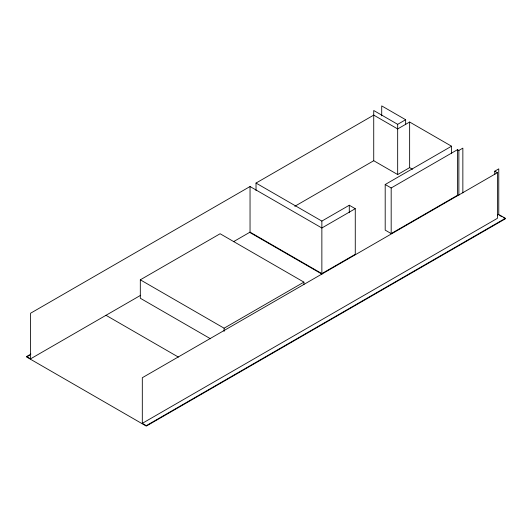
<?xml version="1.0" encoding="UTF-8"?>
<svg xmlns="http://www.w3.org/2000/svg" width="532" height="532" viewBox="0 0 532 532"><rect width="100%" height="100%" fill="white"/><g stroke="black" fill="none" stroke-linecap="round" stroke-linejoin="round"><path stroke-width="0.8" d="M233.488 241.694L250.04 232.138L321.86 273.601L355.27 254.309L355.27 208.697L321.86 227.989L250.04 186.526L30.59 313.222L30.59 358.834L26.6 356.533L30.909 354.039M256.025 190.536L256.025 183.068L373.73 115.112L397.67 128.937L409.64 122.028L451.535 146.214L451.535 153.675M294.781 206.303L373.73 160.724L373.73 110.503L397.67 124.328L405.65 119.72L405.65 124.694M210.499 338.771L140.315 298.252L140.315 279.819L220.115 233.748L303.905 282.126L303.905 284.527M29.459 355.343L26.6 356.992L146.3 426.099L505.4 218.778L503.239 217.528M30.59 358.834L140.674 295.28M373.73 160.724L397.67 174.549L409.64 167.633L412.48 169.276M256.025 183.068L321.86 221.079L349.285 205.246L355.27 208.697M462.853 192.923L462.853 148.135L458.863 150.443L457.52 149.665L457.52 195.277L391.18 233.581L385.195 230.123L385.195 184.511L451.535 146.214M385.195 184.511L391.18 187.969L457.52 149.665M494.773 174.489L494.773 171.178L498.763 168.87L498.763 214.482L505.4 218.313L146.3 425.64L142.31 423.339L142.31 377.727L497.42 172.701L497.42 218.313L142.31 423.339M140.315 279.819L224.105 328.197L303.905 282.126M497.433 215.254L498.763 214.482M405.65 119.72L381.71 105.901L381.71 115.85M494.773 171.178L497.42 172.701M499.641 215.453L501.802 216.697M249.628 232.358L322.026 274.16M105.994 315.296L178.386 357.092M458.863 150.443L458.863 195.224M409.64 122.028L409.64 167.633M397.67 124.328L397.67 174.549M391.18 187.969L391.18 233.581M349.285 205.246L349.285 212.707M321.86 221.079L321.86 227.716M321.86 227.989L321.86 273.601M250.04 186.526L250.04 232.138M224.105 328.197L224.105 331.403"/></g></svg>
